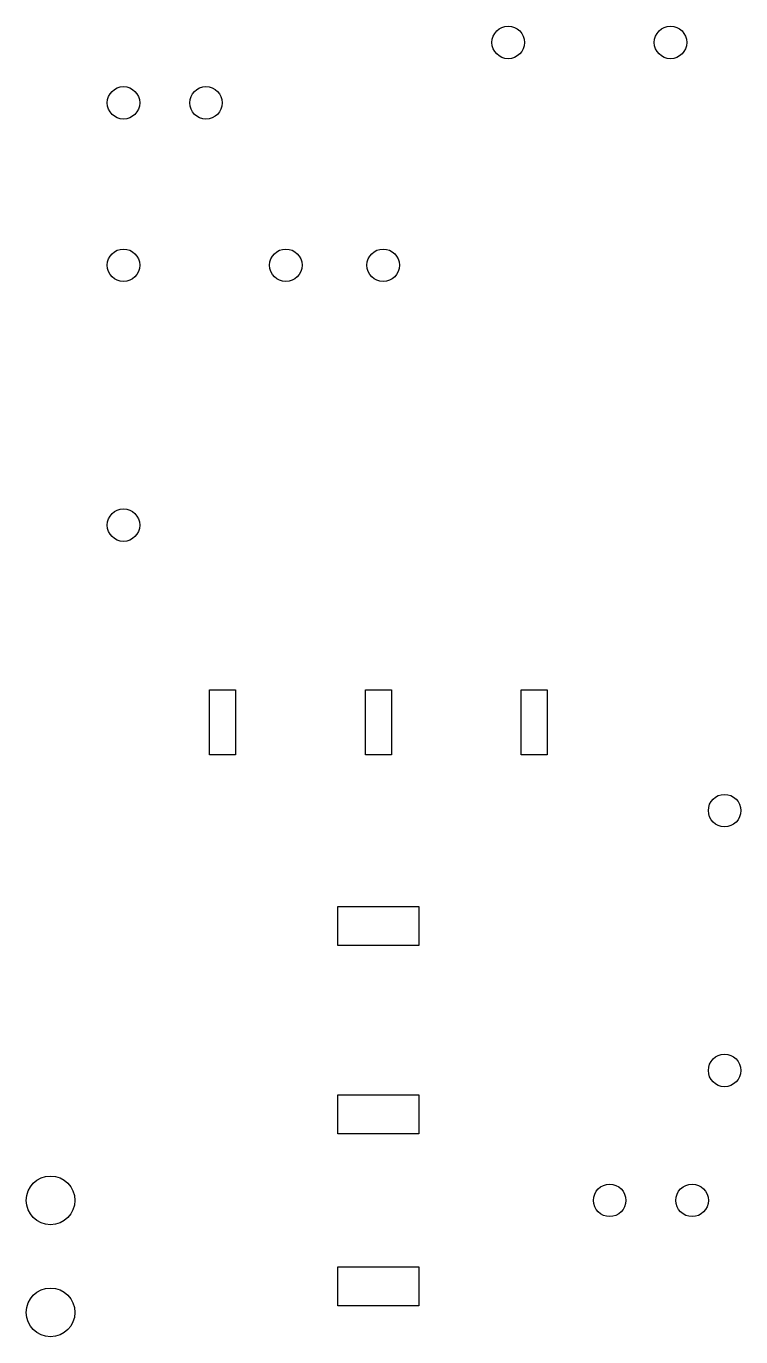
# Model space of a CAD drawing. Header units: millimetres. Extents: x 2.1 to 24.2, y 1.1 to 41.5.
import ezdxf

# ---------------------------------------------------------------- set-up
doc = ezdxf.new("R2010")
doc.units = ezdxf.units.MM
doc.header["$MEASUREMENT"] = 0
doc.layers.add('TOP-0.8mm', color=192, linetype='Continuous', true_color=0x7d26cd)

msp = doc.modelspace()

# ---------------------------------------------------------------- linework, layer by layer
at = {"layer": 'TOP-0.8mm'}
for points in [[(8.6, 19.07), (7.8, 19.07), (7.8, 21.07), (8.6, 21.07)], [(13.4, 19.07), (12.6, 19.07), (12.6, 21.07), (13.4, 21.07)], [(18.2, 19.07), (17.4, 19.07), (17.4, 21.07), (18.2, 21.07)], [(14.25, 13.2), (11.75, 13.2), (11.75, 14.4), (14.25, 14.4)], [(14.25, 7.4), (11.75, 7.4), (11.75, 8.6), (14.25, 8.6)], [(14.25, 2.1), (11.75, 2.1), (11.75, 3.3), (14.25, 3.3)]]:
    msp.add_lwpolyline(points, close=True, dxfattribs=at)
for centre, radius in [((17, 41), 0.5), ((22, 41), 0.5), ((5.148, 39.14), 0.5), ((7.688, 39.14), 0.5), ((5.148, 34.14), 0.5), ((10.148, 34.14), 0.5), ((13.148, 34.14), 0.5), ((5.148, 26.14), 0.5), ((23.665, 17.35), 0.5), ((23.665, 9.35), 0.5), ((2.9, 5.35), 0.75), ((20.125, 5.35), 0.5), ((22.665, 5.35), 0.5), ((2.9, 1.9), 0.75)]:
    msp.add_circle(centre, radius, dxfattribs=at)

doc.saveas('drawing.dxf')
